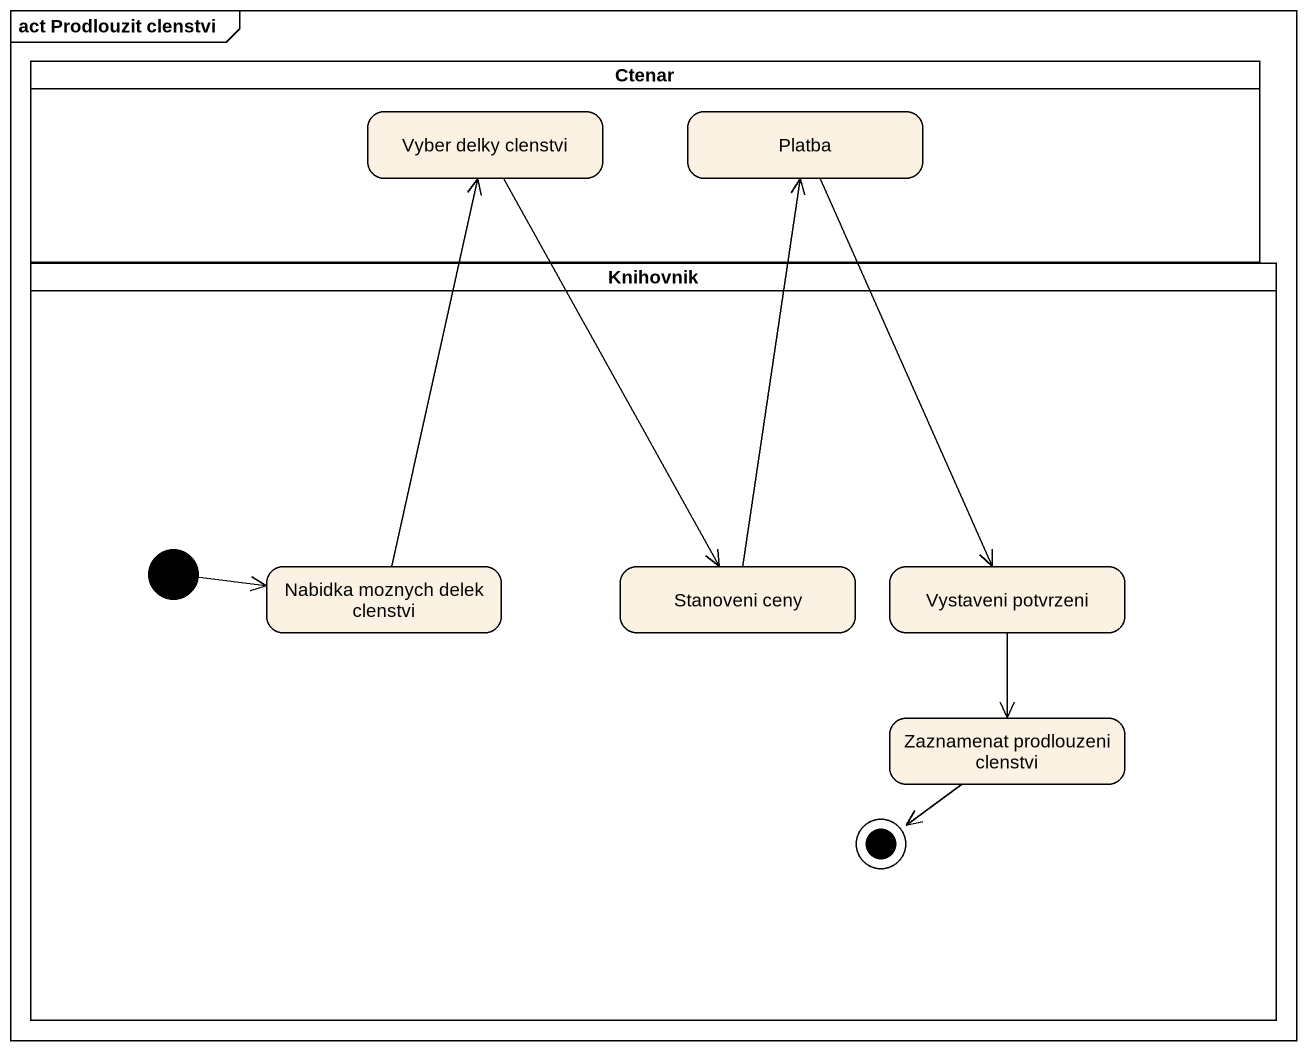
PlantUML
@startuml
mainframe act Prodlouzit clenstvi
hide empty description
state Ctenar <<partition>> {
  state "Vyber delky clenstvi" as Vyber_delky_clenstvi
  state Platba
}
state Knihovnik <<partition>> {
  state "Nabidka moznych delek clenstvi" as Nabidka_moznych_delek
  state "Stanoveni ceny" as Stanoveni_ceny
  state "Vystaveni potvrzeni" as Vystaveni_potvrzeni
  state "Zaznamenat prodlouzeni clenstvi" as Zaznamenat_prodlouzeni
  [*] -right-> Nabidka_moznych_delek
  Zaznamenat_prodlouzeni --> [*]
}
Vyber_delky_clenstvi --> Stanoveni_ceny
Platba --> Vystaveni_potvrzeni
Nabidka_moznych_delek -up-> Vyber_delky_clenstvi
Stanoveni_ceny -up-> Platba
Vystaveni_potvrzeni --> Zaznamenat_prodlouzeni
@enduml
